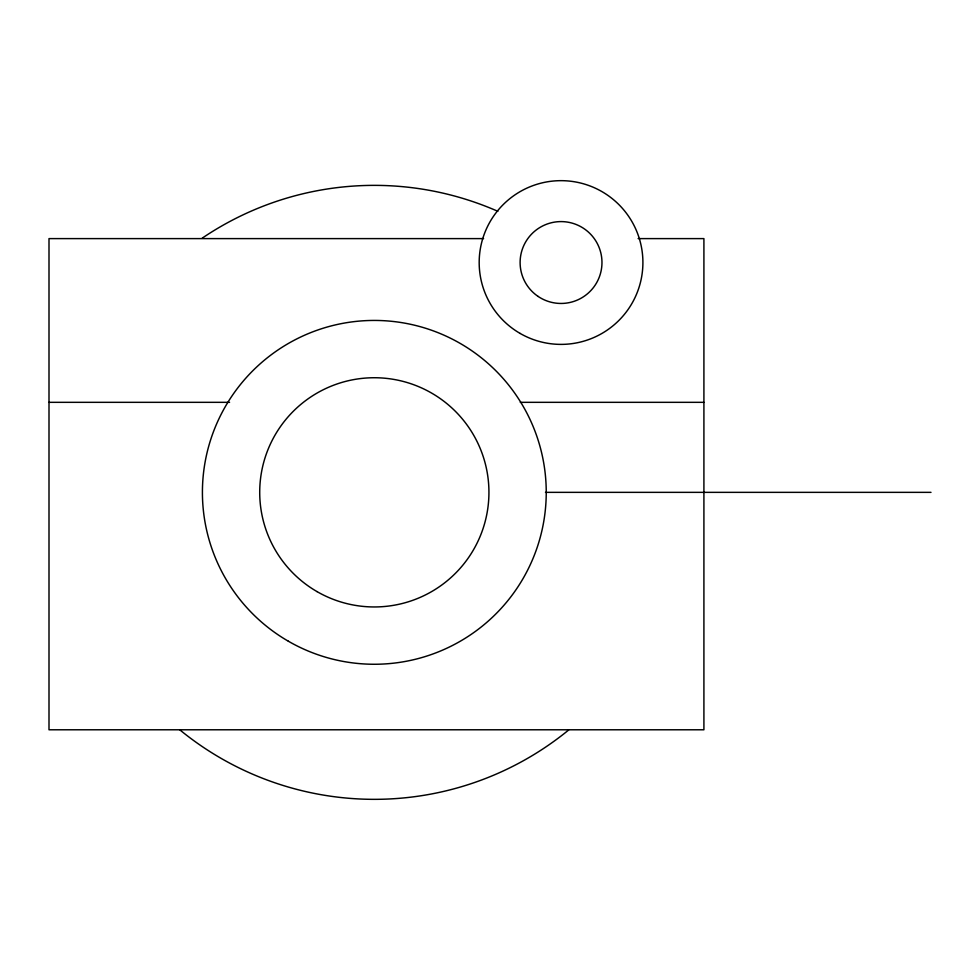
<?xml version="1.0" encoding="UTF-8"?>
<svg xmlns="http://www.w3.org/2000/svg" width="980" height="980" viewBox="0 0 980 980"><rect width="100%" height="100%" fill="white"/><g stroke="black" fill="none" stroke-linecap="round" stroke-linejoin="round"><path stroke-width="1.47" d="M483.569 238.606L49 238.606L49 729.782L703.91 729.782L703.91 238.606L638.115 238.606M49 402.327L229.565 402.327M520.294 402.327L703.91 402.327M545.48 492.352L931 492.352M568.657 730.002A306.985 306.985 0 0 1 180.002 730.002M202.26 238.116A306.985 306.985 0 0 1 497.852 211.313M288.365 641.226A171.917 171.917 0 0 0 546.24 492.352A171.917 171.917 0 0 0 288.365 343.466A171.917 171.917 0 0 0 288.365 641.226M317.018 591.601A114.611 114.611 0 0 0 488.934 492.352A114.611 114.611 0 0 0 317.018 393.09A114.611 114.611 0 0 0 317.018 591.601M520.111 333.421A81.867 81.867 0 0 0 642.905 262.53A81.867 81.867 0 0 0 520.111 191.627A81.867 81.867 0 0 0 520.111 333.421M538.106 296.425A40.927 40.927 0 0 0 601.867 265.445A40.927 40.927 0 0 0 543.165 225.706A40.927 40.927 0 0 0 538.106 296.425"/></g></svg>
